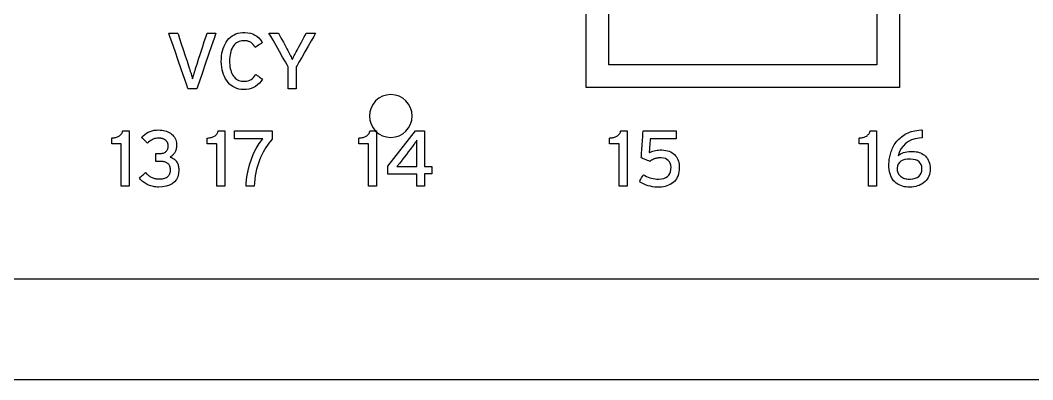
# Model space of a CAD drawing. Extents: x 1 to 47.7, y 0.2 to 35.
# Drawn here: x 32.834 to 34.609, y 6.655 to 7.285 of the extents above; entities that cross this region are included whole.
import ezdxf

# ---------------------------------------------------------------- set-up
doc = ezdxf.new("R2010")
doc.units = 0
doc.header["$MEASUREMENT"] = 0
for name, color, linetype in [('1_1__SCREW_TERMINAL_BLOCK_', 7, 'CONTINUOUS'), ('1_2__CONNECTORIZED_RELAY__', 7, 'CONTINUOUS'), ('8_0_____DWG', 7, 'CONTINUOUS')]:
    doc.layers.add(name, color=color, linetype=linetype)

msp = doc.modelspace()

# ---------------------------------------------------------------- linework, layer by layer
at = {"layer": '1_1__SCREW_TERMINAL_BLOCK_'}
for points in [[(33.0107, 6.9944), (33.0107, 6.9973), (33.0107, 7.0048), (33.0107, 7.0157), (33.0107, 7.0284), (33.0107, 7.0414), (33.0107, 7.0534), (33.0107, 7.0628), (33.0107, 7.0682), (33.0105, 7.0689), (33.0093, 7.0689), (33.0072, 7.0689), (33.0045, 7.0689), (33.0016, 7.0689), (32.9988, 7.0689), (32.9963, 7.0689), (32.9946, 7.0689), (32.994, 7.0689), (32.994, 7.0693), (32.994, 7.0703), (32.994, 7.0718), (32.994, 7.0735), (32.994, 7.0753), (32.994, 7.0769), (32.994, 7.0782), (32.994, 7.0789), (32.9949, 7.0791), (32.9965, 7.0792), (32.9982, 7.0795), (32.9997, 7.0798), (33.0013, 7.0802), (33.0027, 7.0807), (33.0041, 7.0812), (33.0055, 7.0818), (33.0067, 7.0824), (33.0079, 7.0831), (33.009, 7.0839), (33.01, 7.0849), (33.0108, 7.0859), (33.0116, 7.087), (33.0122, 7.0882), (33.0128, 7.0895), (33.0132, 7.0909), (33.0135, 7.0916), (33.0143, 7.0916), (33.0158, 7.0916), (33.0176, 7.0916), (33.0196, 7.0916), (33.0215, 7.0916), (33.0232, 7.0916), (33.0243, 7.0916), (33.0248, 7.0916), (33.0248, 7.0879), (33.0248, 7.078), (33.0248, 7.0638), (33.0248, 7.0473), (33.0248, 7.0303), (33.0248, 7.0147), (33.0248, 7.0024), (33.0248, 6.9954), (33.0246, 6.9944), (33.0236, 6.9944), (33.0218, 6.9944), (33.0196, 6.9944), (33.0171, 6.9944), (33.0147, 6.9944), (33.0127, 6.9944), (33.0112, 6.9944)], [(33.1117, 7.0233), (33.1111, 7.0168), (33.1097, 7.0112), (33.1074, 7.0062), (33.1042, 7.0021), (33.1002, 6.9987), (33.0953, 6.9961), (33.0895, 6.9943), (33.0828, 6.9932), (33.0761, 6.9929), (33.0738, 6.993), (33.0715, 6.9932), (33.0693, 6.9935), (33.0671, 6.9939), (33.0649, 6.9944), (33.0628, 6.995), (33.0606, 6.9957), (33.0585, 6.9965), (33.0564, 6.9975), (33.0544, 6.9985), (33.0525, 6.9996), (33.0507, 7.0008), (33.049, 7.0021), (33.0474, 7.0034), (33.0459, 7.0049), (33.0445, 7.0064), (33.0432, 7.008), (33.0426, 7.009), (33.0433, 7.0096), (33.0445, 7.0107), (33.0461, 7.0121), (33.0479, 7.0137), (33.0497, 7.0152), (33.0513, 7.0166), (33.0525, 7.0177), (33.0532, 7.0183), (33.0539, 7.0177), (33.055, 7.0165), (33.0561, 7.0154), (33.0572, 7.0143), (33.0584, 7.0134), (33.0597, 7.0125), (33.0609, 7.0116), (33.0622, 7.0109), (33.0635, 7.0102), (33.0649, 7.0096), (33.0663, 7.009), (33.0677, 7.0086), (33.0691, 7.0082), (33.0706, 7.0078), (33.072, 7.0076), (33.0734, 7.0074), (33.0748, 7.0073), (33.0762, 7.0072), (33.0786, 7.0073), (33.0809, 7.0074), (33.083, 7.0077), (33.085, 7.008), (33.0869, 7.0085), (33.0885, 7.0091), (33.09, 7.0098), (33.0913, 7.0106), (33.0925, 7.0116), (33.0935, 7.0126), (33.0943, 7.0136), (33.0951, 7.0148), (33.0957, 7.016), (33.0962, 7.0173), (33.0966, 7.0188), (33.0969, 7.0203), (33.097, 7.0218), (33.0971, 7.0235), (33.097, 7.0252), (33.0967, 7.0267), (33.0964, 7.0281), (33.096, 7.0295), (33.0954, 7.0307), (33.0947, 7.0318), (33.094, 7.0329), (33.0931, 7.0338), (33.092, 7.0346), (33.0909, 7.0354), (33.0897, 7.036), (33.0884, 7.0365), (33.0871, 7.037), (33.0857, 7.0373), (33.0842, 7.0376), (33.0826, 7.0378), (33.0809, 7.0379), (33.0799, 7.0379), (33.0794, 7.0379), (33.0783, 7.0379), (33.077, 7.0379), (33.0756, 7.0379), (33.0741, 7.0379), (33.0728, 7.0379), (33.0718, 7.0379), (33.0712, 7.0379), (33.0712, 7.0381), (33.0712, 7.0391), (33.0712, 7.0408), (33.0712, 7.0429), (33.0712, 7.0453), (33.0712, 7.0476), (33.0712, 7.0497), (33.0712, 7.0512), (33.0712, 7.0519), (33.0713, 7.052), (33.072, 7.052), (33.0731, 7.052), (33.0745, 7.052), (33.0759, 7.052), (33.0774, 7.052), (33.0786, 7.052), (33.0795, 7.052), (33.0799, 7.052), (33.0811, 7.052), (33.0825, 7.0522), (33.0838, 7.0524), (33.0851, 7.0527), (33.0862, 7.0532), (33.0873, 7.0537), (33.0882, 7.0544), (33.0891, 7.0551), (33.0899, 7.056), (33.0906, 7.0569), (33.0912, 7.0578), (33.0917, 7.0588), (33.0922, 7.0598), (33.0925, 7.0609), (33.0928, 7.062), (33.093, 7.0631), (33.0931, 7.0643), (33.0932, 7.0654), (33.0931, 7.0659), (33.0931, 7.0664), (33.0931, 7.0669), (33.093, 7.0674), (33.0929, 7.0679), (33.0928, 7.0684), (33.0927, 7.0689), (33.0926, 7.0695), (33.0924, 7.07), (33.0922, 7.0705), (33.0919, 7.071), (33.0917, 7.0716), (33.0913, 7.072), (33.091, 7.0725), (33.0906, 7.073), (33.0902, 7.0735), (33.0898, 7.0739), (33.0893, 7.0744), (33.0888, 7.0748), (33.0883, 7.0752), (33.0878, 7.0757), (33.0872, 7.0761), (33.0865, 7.0764), (33.0859, 7.0768), (33.0852, 7.0771), (33.0845, 7.0774), (33.0837, 7.0777), (33.0829, 7.078), (33.082, 7.0782), (33.081, 7.0783), (33.0801, 7.0785), (33.0791, 7.0786), (33.078, 7.0787), (33.0769, 7.0788), (33.0757, 7.0788), (33.0737, 7.0787), (33.0713, 7.0784), (33.069, 7.0779), (33.0668, 7.0771), (33.0647, 7.0761), (33.0626, 7.0749), (33.0607, 7.0735), (33.0588, 7.0719), (33.057, 7.07), (33.0565, 7.07), (33.0556, 7.0709), (33.0542, 7.0722), (33.0526, 7.0739), (33.0508, 7.0756), (33.0491, 7.0773), (33.0477, 7.0787), (33.0467, 7.0796), (33.0463, 7.08), (33.049, 7.0828), (33.0519, 7.0852), (33.0549, 7.0873), (33.0581, 7.0891), (33.0614, 7.0906), (33.0649, 7.0917), (33.0685, 7.0925), (33.0723, 7.093), (33.0761, 7.0932), (33.0791, 7.093), (33.082, 7.0928), (33.0848, 7.0923), (33.0874, 7.0917), (33.09, 7.0909), (33.0924, 7.0899), (33.0948, 7.0887), (33.097, 7.0874), (33.099, 7.0859), (33.1009, 7.0843), (33.1026, 7.0824), (33.104, 7.0805), (33.1052, 7.0784), (33.1062, 7.0761), (33.1069, 7.0737), (33.1074, 7.0711), (33.1077, 7.0684), (33.1078, 7.0659), (33.1076, 7.0641), (33.1075, 7.0623), (33.1072, 7.0607), (33.1069, 7.0591), (33.1065, 7.0576), (33.106, 7.0562), (33.1054, 7.0549), (33.1048, 7.0537), (33.1041, 7.0526), (33.1033, 7.0516), (33.1025, 7.0506), (33.1017, 7.0496), (33.1007, 7.0487), (33.0998, 7.0479), (33.0988, 7.0471), (33.0978, 7.0464), (33.0967, 7.0457), (33.0974, 7.0452), (33.0989, 7.0447), (33.1003, 7.044), (33.1016, 7.0433), (33.1029, 7.0425), (33.1041, 7.0415), (33.1052, 7.0405), (33.1063, 7.0394), (33.1072, 7.0382), (33.1081, 7.0369), (33.1089, 7.0355), (33.1097, 7.034), (33.1103, 7.0325), (33.1107, 7.0308), (33.1111, 7.0291), (33.1114, 7.0272), (33.1116, 7.0253)], [(33.4443, 6.9944), (33.4443, 6.9973), (33.4443, 7.0048), (33.4443, 7.0157), (33.4443, 7.0284), (33.4443, 7.0414), (33.4443, 7.0534), (33.4443, 7.0628), (33.4443, 7.0682), (33.4442, 7.0689), (33.443, 7.0689), (33.4409, 7.0689), (33.4382, 7.0689), (33.4353, 7.0689), (33.4324, 7.0689), (33.43, 7.0689), (33.4283, 7.0689), (33.4277, 7.0689), (33.4277, 7.0693), (33.4277, 7.0703), (33.4277, 7.0718), (33.4277, 7.0735), (33.4277, 7.0753), (33.4277, 7.0769), (33.4277, 7.0782), (33.4277, 7.0789), (33.4285, 7.0791), (33.4302, 7.0792), (33.4318, 7.0795), (33.4334, 7.0798), (33.4349, 7.0802), (33.4364, 7.0807), (33.4378, 7.0812), (33.4391, 7.0818), (33.4404, 7.0824), (33.4416, 7.0831), (33.4427, 7.0839), (33.4436, 7.0849), (33.4445, 7.0859), (33.4453, 7.087), (33.4459, 7.0882), (33.4464, 7.0895), (33.4469, 7.0909), (33.4472, 7.0916), (33.448, 7.0916), (33.4494, 7.0916), (33.4513, 7.0916), (33.4533, 7.0916), (33.4552, 7.0916), (33.4569, 7.0916), (33.458, 7.0916), (33.4585, 7.0916), (33.4585, 7.0879), (33.4585, 7.078), (33.4585, 7.0638), (33.4585, 7.0473), (33.4585, 7.0303), (33.4585, 7.0147), (33.4585, 7.0024), (33.4585, 6.9954), (33.4583, 6.9944), (33.4573, 6.9944), (33.4555, 6.9944), (33.4533, 6.9944), (33.4508, 6.9944), (33.4484, 6.9944), (33.4463, 6.9944), (33.4449, 6.9944)], [(33.884, 6.9944), (33.884, 6.9973), (33.884, 7.0048), (33.884, 7.0157), (33.884, 7.0284), (33.884, 7.0414), (33.884, 7.0534), (33.884, 7.0628), (33.884, 7.0682), (33.8838, 7.0689), (33.8826, 7.0689), (33.8805, 7.0689), (33.8778, 7.0689), (33.8749, 7.0689), (33.8721, 7.0689), (33.8696, 7.0689), (33.8679, 7.0689), (33.8673, 7.0689), (33.8673, 7.0693), (33.8673, 7.0703), (33.8673, 7.0718), (33.8673, 7.0735), (33.8673, 7.0753), (33.8673, 7.0769), (33.8673, 7.0782), (33.8673, 7.0789), (33.8682, 7.0791), (33.8699, 7.0792), (33.8715, 7.0795), (33.8731, 7.0798), (33.8746, 7.0802), (33.876, 7.0807), (33.8774, 7.0812), (33.8788, 7.0818), (33.8801, 7.0824), (33.8812, 7.0831), (33.8823, 7.0839), (33.8833, 7.0849), (33.8842, 7.0859), (33.8849, 7.087), (33.8856, 7.0882), (33.8861, 7.0895), (33.8865, 7.0909), (33.8868, 7.0916), (33.8876, 7.0916), (33.8891, 7.0916), (33.8909, 7.0916), (33.8929, 7.0916), (33.8949, 7.0916), (33.8965, 7.0916), (33.8977, 7.0916), (33.8981, 7.0916), (33.8981, 7.0879), (33.8981, 7.078), (33.8981, 7.0638), (33.8981, 7.0473), (33.8981, 7.0303), (33.8981, 7.0147), (33.8981, 7.0024), (33.8981, 6.9954), (33.898, 6.9944), (33.8969, 6.9944), (33.8952, 6.9944), (33.8929, 6.9944), (33.8904, 6.9944), (33.888, 6.9944), (33.886, 6.9944), (33.8845, 6.9944)], [(33.9895, 7.0274), (33.9893, 7.0235), (33.9889, 7.0199), (33.9882, 7.0164), (33.9872, 7.0133), (33.986, 7.0103), (33.9846, 7.0076), (33.9828, 7.0051), (33.9809, 7.0029), (33.9786, 7.0009), (33.9762, 6.9991), (33.9736, 6.9976), (33.9708, 6.9962), (33.9679, 6.9951), (33.9648, 6.9942), (33.9615, 6.9936), (33.958, 6.9931), (33.9544, 6.9929), (33.9505, 6.9929), (33.9465, 6.9931), (33.9426, 6.9936), (33.9388, 6.9943), (33.935, 6.9953), (33.9313, 6.9965), (33.9277, 6.998), (33.9242, 6.9998), (33.9207, 7.0017), (33.9196, 7.0027), (33.9202, 7.0036), (33.921, 7.0051), (33.9221, 7.007), (33.9233, 7.009), (33.9244, 7.011), (33.9254, 7.0127), (33.9261, 7.014), (33.9264, 7.0145), (33.929, 7.0131), (33.9319, 7.0116), (33.9349, 7.0104), (33.9379, 7.0094), (33.9409, 7.0085), (33.9439, 7.0078), (33.9469, 7.0073), (33.95, 7.0071), (33.9533, 7.007), (33.958, 7.0073), (33.9621, 7.0082), (33.9657, 7.0096), (33.9687, 7.0114), (33.9711, 7.0138), (33.973, 7.0167), (33.9742, 7.02), (33.9749, 7.0239), (33.975, 7.028), (33.9745, 7.0316), (33.9736, 7.0348), (33.9721, 7.0374), (33.9702, 7.0397), (33.9679, 7.0414), (33.965, 7.0428), (33.9617, 7.0437), (33.9578, 7.0441), (33.9553, 7.0441), (33.954, 7.0441), (33.9527, 7.044), (33.9515, 7.0439), (33.9503, 7.0437), (33.9492, 7.0435), (33.9481, 7.0433), (33.947, 7.043), (33.946, 7.0427), (33.945, 7.0423), (33.944, 7.0419), (33.9431, 7.0414), (33.9421, 7.0409), (33.9412, 7.0404), (33.9403, 7.0399), (33.9395, 7.0393), (33.9386, 7.0387), (33.9378, 7.038), (33.9372, 7.0382), (33.9358, 7.0388), (33.9337, 7.0397), (33.9313, 7.0407), (33.9287, 7.0417), (33.9263, 7.0427), (33.9243, 7.0435), (33.9231, 7.044), (33.9227, 7.0442), (33.9229, 7.0466), (33.9233, 7.0517), (33.9237, 7.0586), (33.9243, 7.0665), (33.9248, 7.0745), (33.9253, 7.0819), (33.9257, 7.0876), (33.9259, 7.091), (33.9264, 7.0916), (33.9301, 7.0916), (33.9369, 7.0916), (33.9457, 7.0916), (33.9554, 7.0916), (33.9651, 7.0916), (33.9737, 7.0916), (33.9802, 7.0916), (33.9836, 7.0916), (33.9838, 7.0914), (33.9838, 7.0903), (33.9838, 7.0885), (33.9838, 7.0864), (33.9838, 7.084), (33.9838, 7.0817), (33.9838, 7.0798), (33.9838, 7.0784), (33.9838, 7.0778), (33.9825, 7.0778), (33.9784, 7.0778), (33.9723, 7.0778), (33.965, 7.0778), (33.9573, 7.0778), (33.95, 7.0778), (33.944, 7.0778), (33.9399, 7.0778), (33.9386, 7.0777), (33.9385, 7.0767), (33.9383, 7.0742), (33.938, 7.0707), (33.9377, 7.0666), (33.9374, 7.0624), (33.9371, 7.0585), (33.9369, 7.0554), (33.9368, 7.0535), (33.9373, 7.0534), (33.9392, 7.0544), (33.9412, 7.0553), (33.9433, 7.0561), (33.9456, 7.0567), (33.9479, 7.0573), (33.9504, 7.0576), (33.953, 7.0579), (33.9558, 7.0581), (33.9591, 7.058), (33.9626, 7.0578), (33.9658, 7.0573), (33.9689, 7.0566), (33.9718, 7.0557), (33.9744, 7.0546), (33.9768, 7.0532), (33.979, 7.0517), (33.981, 7.0499), (33.9828, 7.0479), (33.9844, 7.0458), (33.9857, 7.0436), (33.9869, 7.0412), (33.9878, 7.0387), (33.9885, 7.0361), (33.989, 7.0333), (33.9894, 7.0304)], [(34.3215, 6.9944), (34.3215, 6.9973), (34.3215, 7.0048), (34.3215, 7.0157), (34.3215, 7.0284), (34.3215, 7.0414), (34.3215, 7.0534), (34.3215, 7.0628), (34.3215, 7.0682), (34.3214, 7.0689), (34.3202, 7.0689), (34.318, 7.0689), (34.3154, 7.0689), (34.3124, 7.0689), (34.3096, 7.0689), (34.3072, 7.0689), (34.3055, 7.0689), (34.3048, 7.0689), (34.3048, 7.0693), (34.3048, 7.0703), (34.3048, 7.0718), (34.3048, 7.0735), (34.3048, 7.0753), (34.3048, 7.0769), (34.3048, 7.0782), (34.3048, 7.0789), (34.3057, 7.0791), (34.3074, 7.0792), (34.309, 7.0795), (34.3106, 7.0798), (34.3121, 7.0802), (34.3136, 7.0807), (34.315, 7.0812), (34.3163, 7.0818), (34.3176, 7.0824), (34.3188, 7.0831), (34.3198, 7.0839), (34.3208, 7.0849), (34.3217, 7.0859), (34.3224, 7.087), (34.3231, 7.0882), (34.3236, 7.0895), (34.3241, 7.0909), (34.3243, 7.0916), (34.3252, 7.0916), (34.3266, 7.0916), (34.3284, 7.0916), (34.3304, 7.0916), (34.3324, 7.0916), (34.334, 7.0916), (34.3352, 7.0916), (34.3356, 7.0916), (34.3356, 7.0879), (34.3356, 7.078), (34.3356, 7.0638), (34.3356, 7.0473), (34.3356, 7.0303), (34.3356, 7.0147), (34.3356, 7.0024), (34.3356, 6.9954), (34.3355, 6.9944), (34.3345, 6.9944), (34.3327, 6.9944), (34.3304, 6.9944), (34.328, 6.9944), (34.3256, 6.9944), (34.3235, 6.9944), (34.3221, 6.9944)], [(34.4294, 7.0252), (34.4292, 7.0217), (34.4287, 7.0183), (34.428, 7.0152), (34.427, 7.0123), (34.4257, 7.0095), (34.4242, 7.007), (34.4224, 7.0047), (34.4204, 7.0025), (34.418, 7.0006), (34.4156, 6.9989), (34.4129, 6.9973), (34.4101, 6.996), (34.4072, 6.995), (34.4041, 6.9941), (34.4009, 6.9935), (34.3975, 6.9931), (34.3939, 6.9929), (34.3904, 6.9929), (34.3871, 6.9932), (34.3839, 6.9937), (34.3809, 6.9944), (34.3779, 6.9955), (34.3752, 6.9967), (34.3725, 6.9982), (34.37, 6.9999), (34.3676, 7.0019), (34.3654, 7.0041), (34.3634, 7.0067), (34.3617, 7.0095), (34.3603, 7.0126), (34.3591, 7.0161), (34.3582, 7.0198), (34.3576, 7.0238), (34.3572, 7.0281), (34.3571, 7.0322), (34.3572, 7.0344), (34.3573, 7.0367), (34.3575, 7.039), (34.3578, 7.0413), (34.3582, 7.0436), (34.3587, 7.046), (34.3592, 7.0484), (34.3598, 7.0508), (34.3605, 7.0532), (34.3613, 7.0556), (34.3621, 7.0579), (34.3631, 7.0602), (34.3642, 7.0624), (34.3653, 7.0647), (34.3666, 7.0669), (34.3679, 7.0691), (34.3694, 7.0712), (34.371, 7.0733), (34.3728, 7.0753), (34.3746, 7.0772), (34.3766, 7.079), (34.3786, 7.0807), (34.3808, 7.0824), (34.3831, 7.084), (34.3855, 7.0855), (34.388, 7.0869), (34.3907, 7.0881), (34.3935, 7.0893), (34.3965, 7.0903), (34.3996, 7.0911), (34.4028, 7.0918), (34.4062, 7.0924), (34.4098, 7.0928), (34.4135, 7.0931), (34.4155, 7.093), (34.4155, 7.0921), (34.4155, 7.0905), (34.4155, 7.0884), (34.4155, 7.086), (34.4155, 7.0837), (34.4155, 7.0817), (34.4155, 7.0802), (34.4155, 7.0795), (34.4099, 7.079), (34.4031, 7.0777), (34.3969, 7.0757), (34.3913, 7.0729), (34.3864, 7.0693), (34.3821, 7.065), (34.3783, 7.0598), (34.3753, 7.0539), (34.3731, 7.0479), (34.3752, 7.0496), (34.3775, 7.0511), (34.3801, 7.0523), (34.3828, 7.0534), (34.3857, 7.0542), (34.3887, 7.0549), (34.392, 7.0553), (34.3955, 7.0555), (34.3989, 7.0556), (34.4019, 7.0554), (34.4047, 7.055), (34.4075, 7.0545), (34.4101, 7.0537), (34.4126, 7.0528), (34.415, 7.0516), (34.4173, 7.0503), (34.4194, 7.0488), (34.4215, 7.047), (34.4233, 7.045), (34.4248, 7.0428), (34.4262, 7.0404), (34.4273, 7.0378), (34.4281, 7.035), (34.4288, 7.032), (34.4292, 7.0287)], [(33.5294, 7.0752), (33.5287, 7.0741), (33.5278, 7.0729), (33.5269, 7.0717), (33.5259, 7.0703), (33.5249, 7.0689), (33.5238, 7.0675), (33.5227, 7.066), (33.5215, 7.0644), (33.5207, 7.0634), (33.5193, 7.0615), (33.517, 7.0584), (33.514, 7.0545), (33.5108, 7.0502), (33.5077, 7.0462), (33.5051, 7.0428), (33.5034, 7.0405), (33.5027, 7.0396), (33.5015, 7.038), (33.5004, 7.0366), (33.4993, 7.0352), (33.4982, 7.0339), (33.4972, 7.0326), (33.4962, 7.0314), (33.4952, 7.0303), (33.4943, 7.0292), (33.4951, 7.0289), (33.4967, 7.0289), (33.4984, 7.0289), (33.5001, 7.029), (33.5019, 7.029), (33.5038, 7.029), (33.5057, 7.029), (33.5077, 7.029), (33.5092, 7.0291), (33.5104, 7.0291), (33.5128, 7.0291), (33.5159, 7.0291), (33.5194, 7.0291), (33.5228, 7.0291), (33.5258, 7.0291), (33.5281, 7.0291), (33.529, 7.0291), (33.5291, 7.0299), (33.5291, 7.0326), (33.5291, 7.0366), (33.5291, 7.0415), (33.5291, 7.0465), (33.5291, 7.0511), (33.5291, 7.0548), (33.5291, 7.0571), (33.5291, 7.0585), (33.5291, 7.0609), (33.5291, 7.0632), (33.5292, 7.0654), (33.5292, 7.0675), (33.5293, 7.0696), (33.5293, 7.0716), (33.5294, 7.0734)], [(34.4151, 7.025), (34.4147, 7.0289), (34.4138, 7.0323), (34.4121, 7.0351), (34.4099, 7.0375), (34.4071, 7.0394), (34.4036, 7.0407), (34.3995, 7.0416), (34.3948, 7.0419), (34.3897, 7.0417), (34.3852, 7.0411), (34.3813, 7.0399), (34.3781, 7.0382), (34.3755, 7.036), (34.3736, 7.0333), (34.3723, 7.0301), (34.3716, 7.0264), (34.3715, 7.0237), (34.3717, 7.022), (34.3721, 7.0203), (34.3726, 7.0188), (34.3732, 7.0173), (34.3741, 7.0158), (34.3751, 7.0144), (34.3763, 7.0131), (34.3776, 7.0119), (34.3791, 7.0107), (34.3807, 7.0097), (34.3825, 7.0089), (34.3844, 7.0082), (34.3865, 7.0076), (34.3887, 7.0073), (34.391, 7.007), (34.3941, 7.007), (34.399, 7.0074), (34.4032, 7.0084), (34.4068, 7.0098), (34.4098, 7.0118), (34.4121, 7.0143), (34.4138, 7.0174), (34.4148, 7.0209)]]:
    msp.add_lwpolyline(points, close=True, dxfattribs=at)
msp.add_lwpolyline([(33.5428, 7.0162), (33.5428, 6.9944), (33.5291, 6.9944), (33.5291, 7.0158), (33.4781, 7.0158), (33.4781, 7.0297), (33.5266, 7.0916), (33.5428, 7.0916), (33.5428, 7.0291), (33.5552, 7.0291), (33.5552, 7.0162), (33.5428, 7.0162)], dxfattribs=at)
at = {"layer": '1_2__CONNECTORIZED_RELAY__'}
for points in [[(34.3758, 7.1677), (33.826, 7.1677), (33.826, 8.2477), (34.3758, 8.2477), (34.3758, 7.1677)], [(34.3359, 7.2076), (33.866, 7.2076), (33.866, 7.3077), (34.3359, 7.3077), (34.3359, 7.2076)]]:
    msp.add_lwpolyline(points, dxfattribs=at)
for points in [[(33.2584, 7.1824), (33.2559, 7.1785), (33.253, 7.175), (33.2499, 7.172), (33.2464, 7.1694), (33.2427, 7.1674), (33.2386, 7.1658), (33.2343, 7.1647), (33.2296, 7.164), (33.2249, 7.1639), (33.2208, 7.1642), (33.217, 7.1649), (33.2133, 7.166), (33.2099, 7.1674), (33.2066, 7.1691), (33.2036, 7.1713), (33.2008, 7.1737), (33.1982, 7.1766), (33.1958, 7.1797), (33.1936, 7.183), (33.1917, 7.1866), (33.1901, 7.1904), (33.1888, 7.1944), (33.1877, 7.1987), (33.1869, 7.2032), (33.1864, 7.208), (33.1862, 7.213), (33.1863, 7.2181), (33.1867, 7.2229), (33.1873, 7.2275), (33.1883, 7.2319), (33.1895, 7.2361), (33.191, 7.24), (33.1928, 7.2437), (33.1949, 7.2472), (33.1972, 7.2504), (33.1997, 7.2533), (33.2025, 7.2559), (33.2054, 7.2581), (33.2086, 7.26), (33.2119, 7.2615), (33.2155, 7.2627), (33.2192, 7.2635), (33.2232, 7.264), (33.2277, 7.2641), (33.2326, 7.2637), (33.2372, 7.2628), (33.2414, 7.2614), (33.2452, 7.2596), (33.2487, 7.2573), (33.2519, 7.2545), (33.2547, 7.2513), (33.2571, 7.2476), (33.2578, 7.2459), (33.2569, 7.2453), (33.2553, 7.2443), (33.2534, 7.243), (33.2513, 7.2416), (33.2492, 7.2403), (33.2474, 7.2391), (33.2461, 7.2383), (33.2455, 7.2379), (33.2448, 7.2391), (33.244, 7.2403), (33.2431, 7.2415), (33.2423, 7.2426), (33.2414, 7.2436), (33.2404, 7.2446), (33.2395, 7.2454), (33.2385, 7.2462), (33.2375, 7.2469), (33.2364, 7.2475), (33.2353, 7.248), (33.2341, 7.2485), (33.2328, 7.2488), (33.2314, 7.2491), (33.23, 7.2494), (33.2285, 7.2495), (33.2269, 7.2496), (33.2249, 7.2496), (33.2222, 7.2493), (33.2196, 7.2488), (33.2173, 7.2481), (33.215, 7.2471), (33.213, 7.2459), (33.2111, 7.2445), (33.2093, 7.2428), (33.2077, 7.2409), (33.2063, 7.2387), (33.205, 7.2363), (33.2038, 7.2337), (33.2029, 7.2309), (33.2021, 7.228), (33.2015, 7.2248), (33.201, 7.2215), (33.2008, 7.218), (33.2007, 7.2143), (33.2007, 7.2106), (33.201, 7.2071), (33.2014, 7.2037), (33.202, 7.2006), (33.2028, 7.1977), (33.2037, 7.1949), (33.2048, 7.1923), (33.2061, 7.1899), (33.2075, 7.1877), (33.2091, 7.1856), (33.2108, 7.1838), (33.2127, 7.1823), (33.2148, 7.181), (33.217, 7.1799), (33.2193, 7.1792), (33.2218, 7.1786), (33.2245, 7.1784), (33.2275, 7.1784), (33.2305, 7.1787), (33.2334, 7.1793), (33.236, 7.1802), (33.2385, 7.1815), (33.2407, 7.1831), (33.2428, 7.185), (33.2446, 7.1872), (33.2463, 7.1898), (33.2469, 7.1903), (33.2479, 7.1897), (33.2494, 7.1886), (33.2513, 7.1873), (33.2533, 7.1859), (33.2552, 7.1846), (33.2568, 7.1835), (33.258, 7.1827)], [(33.1434, 7.1654), (33.1428, 7.1654), (33.1413, 7.1654), (33.1391, 7.1654), (33.1365, 7.1654), (33.1339, 7.1654), (33.1314, 7.1654), (33.1294, 7.1654), (33.1282, 7.1654), (33.1278, 7.1659), (33.1257, 7.1719), (33.1218, 7.1832), (33.1166, 7.1981), (33.1108, 7.2147), (33.1051, 7.2313), (33.1, 7.2459), (33.0962, 7.2569), (33.0943, 7.2623), (33.0945, 7.2626), (33.0959, 7.2626), (33.098, 7.2626), (33.1005, 7.2626), (33.1033, 7.2626), (33.1059, 7.2626), (33.1081, 7.2626), (33.1096, 7.2626), (33.1101, 7.2625), (33.111, 7.2598), (33.1131, 7.2534), (33.116, 7.2444), (33.1194, 7.234), (33.1229, 7.2233), (33.1261, 7.2136), (33.1286, 7.2058), (33.1301, 7.2013), (33.1305, 7.2001), (33.1309, 7.1991), (33.1312, 7.198), (33.1316, 7.1969), (33.1319, 7.1958), (33.1323, 7.1947), (33.1327, 7.1936), (33.1331, 7.1924), (33.1335, 7.1912), (33.1338, 7.19), (33.1341, 7.1889), (33.1344, 7.1878), (33.1347, 7.1868), (33.135, 7.1859), (33.1352, 7.185), (33.1354, 7.1841), (33.1356, 7.1834), (33.1358, 7.1829), (33.136, 7.1837), (33.1362, 7.1844), (33.1364, 7.1853), (33.1367, 7.1862), (33.137, 7.1872), (33.1373, 7.1882), (33.1377, 7.1893), (33.138, 7.1905), (33.1384, 7.1917), (33.1388, 7.1929), (33.1391, 7.1941), (33.1395, 7.1952), (33.1398, 7.1964), (33.1401, 7.1975), (33.1405, 7.1985), (33.1408, 7.1996), (33.1411, 7.2006), (33.1418, 7.2026), (33.1436, 7.2085), (33.1464, 7.217), (33.1497, 7.2273), (33.1532, 7.2379), (33.1564, 7.248), (33.1591, 7.2561), (33.1607, 7.2613), (33.1612, 7.2626), (33.162, 7.2626), (33.1638, 7.2626), (33.1662, 7.2626), (33.1688, 7.2626), (33.1715, 7.2626), (33.1739, 7.2626), (33.1757, 7.2626), (33.1767, 7.2626), (33.1762, 7.2611), (33.1736, 7.2534), (33.1693, 7.2409), (33.164, 7.2254), (33.1582, 7.2086), (33.1526, 7.1924), (33.1479, 7.1786), (33.1446, 7.169)], [(33.3178, 7.2038), (33.3178, 7.2024), (33.3178, 7.1986), (33.3178, 7.1931), (33.3178, 7.1867), (33.3178, 7.1801), (33.3178, 7.1739), (33.3178, 7.169), (33.3178, 7.166), (33.3177, 7.1654), (33.3168, 7.1654), (33.3152, 7.1654), (33.313, 7.1654), (33.3106, 7.1654), (33.3082, 7.1654), (33.3061, 7.1654), (33.3045, 7.1654), (33.3037, 7.1654), (33.3037, 7.1662), (33.3037, 7.1694), (33.3037, 7.1745), (33.3037, 7.1807), (33.3037, 7.1873), (33.3037, 7.1937), (33.3037, 7.199), (33.3037, 7.2026), (33.3037, 7.2038), (33.3022, 7.2064), (33.2987, 7.2125), (33.2938, 7.221), (33.2882, 7.2309), (33.2823, 7.241), (33.277, 7.2503), (33.2728, 7.2576), (33.2703, 7.2619), (33.2701, 7.2626), (33.2712, 7.2626), (33.2732, 7.2626), (33.2758, 7.2626), (33.2786, 7.2626), (33.2814, 7.2626), (33.2839, 7.2626), (33.2857, 7.2626), (33.2865, 7.2626), (33.2869, 7.2619), (33.2882, 7.2595), (33.2902, 7.2559), (33.2926, 7.2515), (33.2951, 7.2468), (33.2975, 7.2425), (33.2995, 7.2388), (33.3008, 7.2364), (33.3014, 7.2353), (33.3027, 7.2327), (33.304, 7.2302), (33.3053, 7.2278), (33.3064, 7.2255), (33.3075, 7.2233), (33.3086, 7.2212), (33.3095, 7.2192), (33.3105, 7.2173), (33.3113, 7.2175), (33.3122, 7.2193), (33.3131, 7.2213), (33.3142, 7.2234), (33.3153, 7.2256), (33.3164, 7.2279), (33.3177, 7.2303), (33.319, 7.2328), (33.3204, 7.2354), (33.321, 7.2365), (33.3223, 7.239), (33.3244, 7.2427), (33.3268, 7.2472), (33.3294, 7.2518), (33.3318, 7.2562), (33.3337, 7.2598), (33.335, 7.262), (33.3353, 7.2626), (33.3362, 7.2626), (33.3381, 7.2626), (33.3405, 7.2626), (33.3433, 7.2626), (33.3461, 7.2626), (33.3486, 7.2626), (33.3505, 7.2626), (33.3515, 7.2626), (33.351, 7.2616), (33.3484, 7.257), (33.344, 7.2495), (33.3386, 7.2401), (33.3328, 7.2299), (33.3272, 7.2201), (33.3224, 7.2118), (33.319, 7.206)], [(33.4459, 7.1176), (33.4467, 7.1101), (33.4489, 7.103), (33.4523, 7.0967), (33.4569, 7.0911), (33.4624, 7.0865), (33.4688, 7.0831), (33.4759, 7.0809), (33.4834, 7.0801), (33.491, 7.0809), (33.498, 7.0831), (33.5044, 7.0865), (33.5099, 7.0911), (33.5145, 7.0967), (33.518, 7.103), (33.5201, 7.1101), (33.5209, 7.1176), (33.5201, 7.1252), (33.518, 7.1322), (33.5145, 7.1386), (33.5099, 7.1442), (33.5044, 7.1487), (33.498, 7.1522), (33.491, 7.1544), (33.4834, 7.1551), (33.4759, 7.1544), (33.4688, 7.1522), (33.4624, 7.1487), (33.4569, 7.1442), (33.4523, 7.1386), (33.4489, 7.1322), (33.4467, 7.1252)], [(33.1782, 6.9944), (33.1782, 6.9973), (33.1782, 7.0048), (33.1782, 7.0157), (33.1782, 7.0284), (33.1782, 7.0414), (33.1782, 7.0534), (33.1782, 7.0628), (33.1782, 7.0682), (33.178, 7.0689), (33.1768, 7.0689), (33.1747, 7.0689), (33.172, 7.0689), (33.1691, 7.0689), (33.1663, 7.0689), (33.1638, 7.0689), (33.1621, 7.0689), (33.1615, 7.0689), (33.1615, 7.0693), (33.1615, 7.0703), (33.1615, 7.0718), (33.1615, 7.0735), (33.1615, 7.0753), (33.1615, 7.0769), (33.1615, 7.0781), (33.1615, 7.0789), (33.1624, 7.079), (33.1641, 7.0792), (33.1657, 7.0795), (33.1673, 7.0798), (33.1688, 7.0802), (33.1702, 7.0807), (33.1716, 7.0812), (33.173, 7.0818), (33.1742, 7.0824), (33.1754, 7.0831), (33.1765, 7.0839), (33.1775, 7.0848), (33.1783, 7.0858), (33.1791, 7.0869), (33.1797, 7.0881), (33.1803, 7.0894), (33.1807, 7.0908), (33.181, 7.0916), (33.1818, 7.0916), (33.1833, 7.0916), (33.1851, 7.0916), (33.1871, 7.0916), (33.189, 7.0916), (33.1907, 7.0916), (33.1919, 7.0916), (33.1923, 7.0916), (33.1923, 7.0879), (33.1923, 7.078), (33.1923, 7.0638), (33.1923, 7.0473), (33.1923, 7.0303), (33.1923, 7.0147), (33.1923, 7.0024), (33.1923, 6.9954), (33.1922, 6.9944), (33.1911, 6.9944), (33.1894, 6.9944), (33.1871, 6.9944), (33.1846, 6.9944), (33.1822, 6.9944), (33.1802, 6.9944), (33.1787, 6.9944)], [(33.2754, 7.0769), (33.2725, 7.0735), (33.2698, 7.07), (33.2671, 7.0663), (33.2645, 7.0624), (33.262, 7.0583), (33.2597, 7.054), (33.2574, 7.0496), (33.2552, 7.0449), (33.2531, 7.04), (33.2512, 7.0349), (33.2495, 7.0297), (33.2481, 7.0242), (33.2468, 7.0186), (33.2458, 7.0128), (33.245, 7.0068), (33.2444, 7.0007), (33.244, 6.9944), (33.2435, 6.9944), (33.2421, 6.9944), (33.24, 6.9944), (33.2376, 6.9944), (33.2351, 6.9944), (33.2328, 6.9944), (33.231, 6.9944), (33.2299, 6.9944), (33.2301, 7.0001), (33.2312, 7.0112), (33.2331, 7.0219), (33.2356, 7.0322), (33.2389, 7.0421), (33.2428, 7.0516), (33.2475, 7.0606), (33.2529, 7.0693), (33.259, 7.0775), (33.2571, 7.0775), (33.2521, 7.0775), (33.2449, 7.0775), (33.2365, 7.0775), (33.2278, 7.0775), (33.2199, 7.0775), (33.2137, 7.0775), (33.2101, 7.0775), (33.2096, 7.0776), (33.2096, 7.0786), (33.2096, 7.0804), (33.2096, 7.0827), (33.2096, 7.0851), (33.2096, 7.0875), (33.2096, 7.0896), (33.2096, 7.091), (33.2096, 7.0916), (33.2122, 7.0916), (33.2188, 7.0916), (33.2284, 7.0916), (33.2396, 7.0916), (33.2511, 7.0916), (33.2617, 7.0916), (33.27, 7.0916), (33.2747, 7.0916), (33.2754, 7.0914), (33.2754, 7.0904), (33.2754, 7.0885), (33.2754, 7.0861), (33.2754, 7.0836), (33.2754, 7.0811), (33.2754, 7.0789), (33.2754, 7.0774)]]:
    msp.add_lwpolyline(points, close=True, dxfattribs=at)
at = {"layer": '8_0_____DWG'}
for points in [[(34.651, 6.8317), (34.4917, 6.8317), (34.3312, 6.8317), (34.1696, 6.8317), (34.0071, 6.8317), (33.8436, 6.8317), (33.6794, 6.8317), (33.3492, 6.8317), (33.0171, 6.8317), (32.684, 6.8317), (32.0181, 6.8317), (31.6869, 6.8317), (31.358, 6.8317)], [(34.6209, 6.6552), (34.2205, 6.6552), (33.8209, 6.6552), (33.4228, 6.6552), (33.2246, 6.6552), (33.0271, 6.6552), (32.8303, 6.6552), (32.6345, 6.6552), (32.4396, 6.6552), (32.2458, 6.6552), (32.0532, 6.6552), (31.8618, 6.6552), (31.6718, 6.6552), (31.4833, 6.6552)]]:
    msp.add_lwpolyline(points, dxfattribs=at)

doc.saveas('drawing.dxf')
